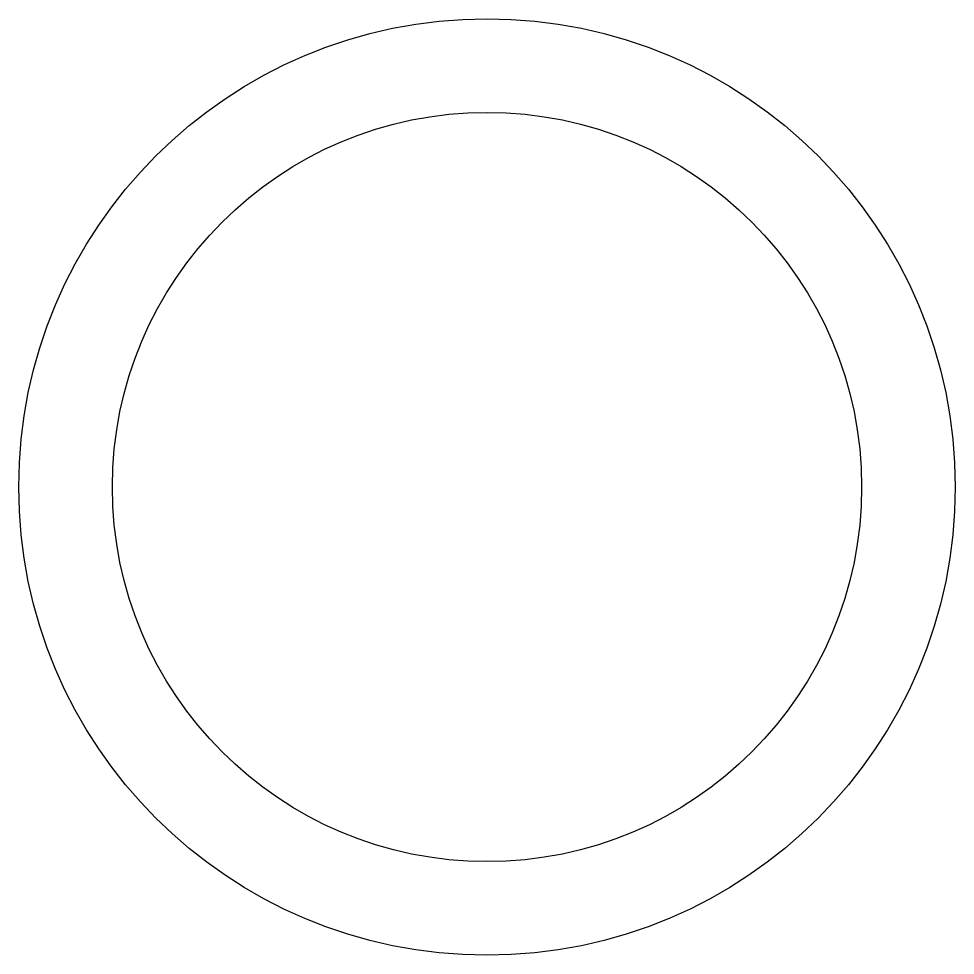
# Model space of a CAD drawing. Extents: x -1.25 to 1.25, y -1.25 to 1.25.
import ezdxf

# ---------------------------------------------------------------- set-up
doc = ezdxf.new("R2010")
doc.units = 0
doc.header["$LTSCALE"] = 0.01
doc.header["$MEASUREMENT"] = 0
doc.layers.get('0').update_dxf_attribs({"lineweight": 20})

msp = doc.modelspace()

# ---------------------------------------------------------------- linework, layer by layer
at = {"color": 0, "linetype": 'ByBlock', "lineweight": -2}
for radius in [1.25, 1]:
    msp.add_circle((0, 0), radius, dxfattribs=at)

doc.saveas('drawing.dxf')
